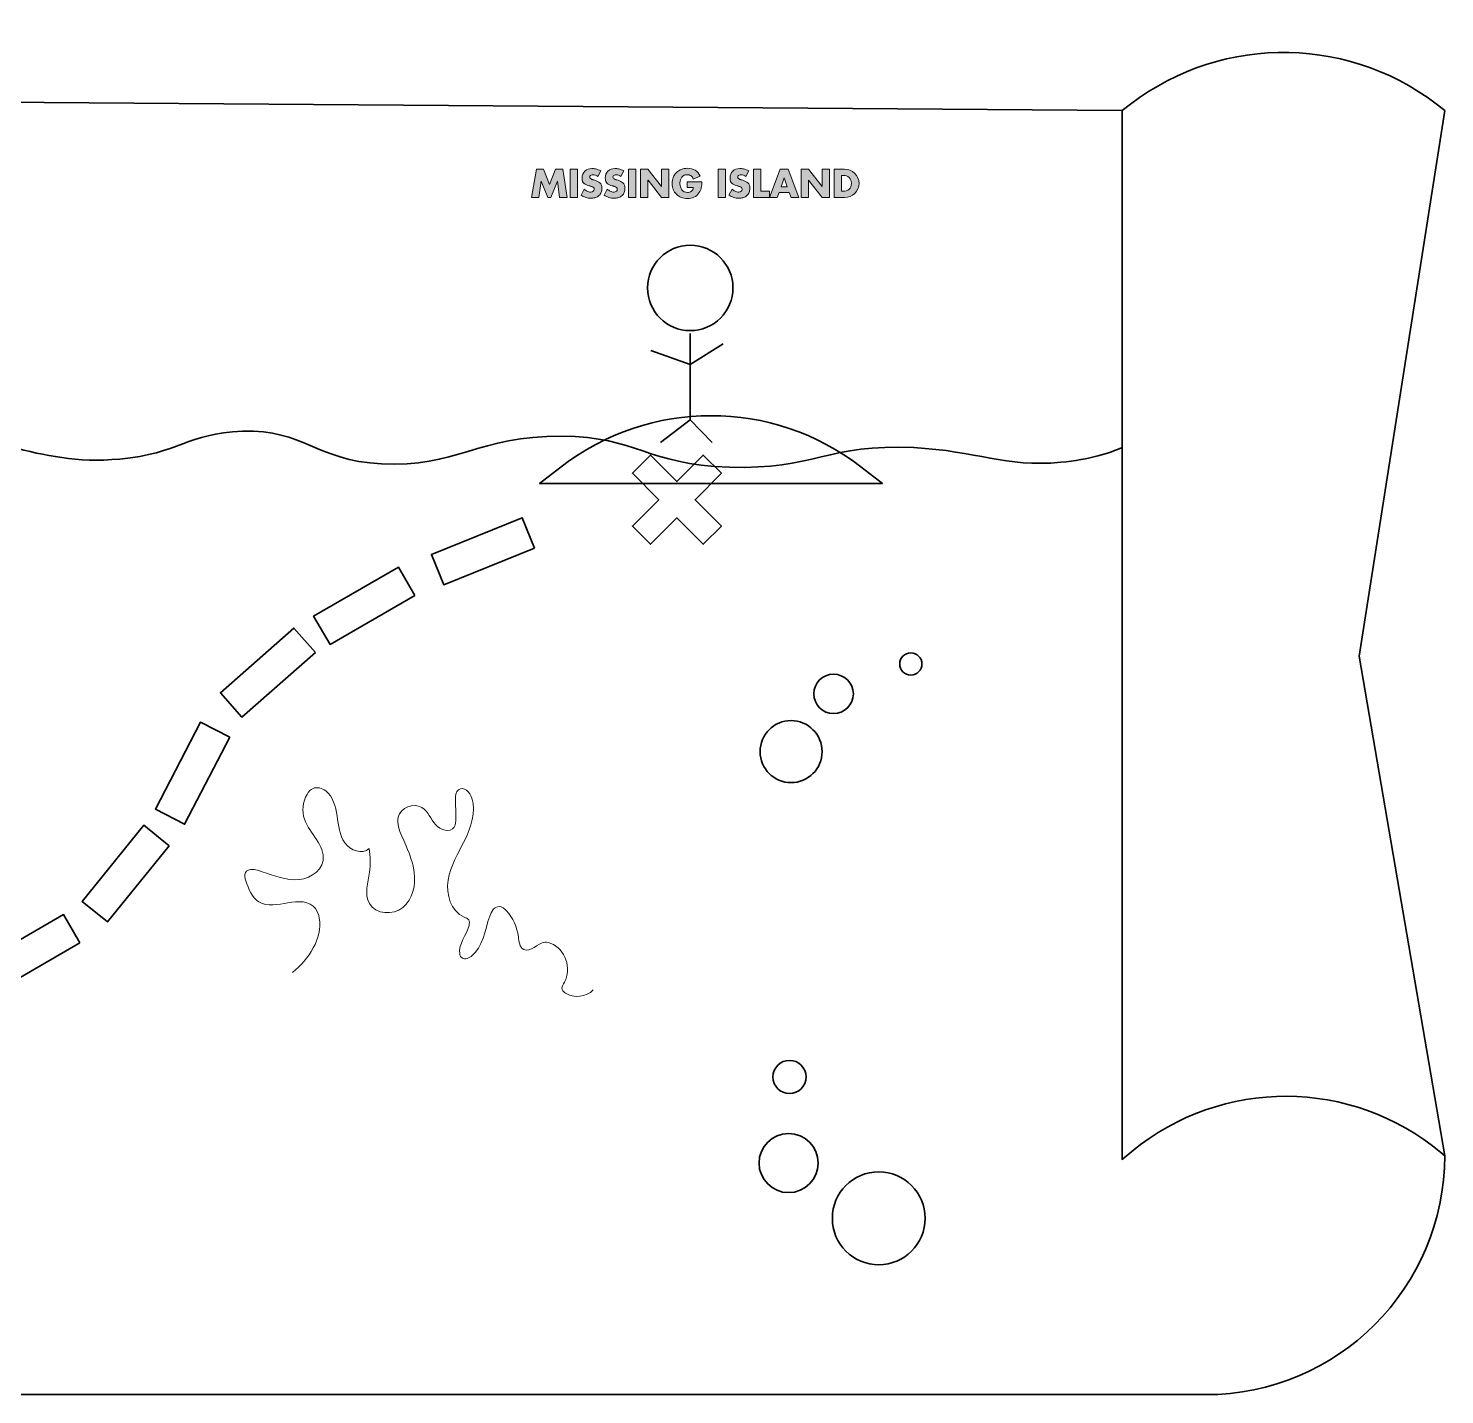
# Model space of a CAD drawing. Extents: x 231 to 1093, y -596 to -181.
# Drawn here: x 662.1 to 1093.1, y -596.3 to -180.5 of the extents above; entities that cross this region are included whole.
import ezdxf

# ---------------------------------------------------------------- set-up
doc = ezdxf.new("R2010")
doc.units = 0
doc.header["$MEASUREMENT"] = 0
doc.layers.add('BACK', color=7, linetype='Continuous', lineweight=0)
doc.layers.add('Layer 1', color=7, linetype='Continuous', lineweight=0)

# ---------------------------------------------------------------- blocks, each defined once
blk = doc.blocks.new('Block_2')
at = {"layer": 'Layer 1', "color": 18, "lineweight": 35, "true_color": 0x000000}
for points in [[(816.1, -338.68), (788.47, -349.84), (784.73, -340.6), (812.37, -329.44)], [(779.7, -353.06), (753.88, -367.97), (748.9, -359.34), (774.71, -344.43)], [(749.48, -370.49), (727.09, -390.16), (720.51, -382.68), (742.9, -363)], [(723.36, -396.23), (709.61, -422.68), (700.77, -418.08), (714.52, -391.64)], [(704.94, -429.3), (686.16, -452.44), (678.42, -446.17), (697.2, -423.02)], [(677.78, -458.8), (651.97, -473.7), (646.99, -465.07), (672.8, -450.17)], [(643.39, -477.91), (617.57, -492.81), (612.59, -484.18), (638.4, -469.28)], [(480.56, -496.62), (451.49, -503.21), (449.29, -493.49), (478.36, -486.9)], [(523.14, -496.22), (493.33, -496.22), (493.33, -486.25), (523.14, -486.25)], [(562.12, -504.99), (533.32, -497.31), (535.89, -487.68), (564.69, -495.36)], [(605.46, -497.15), (576.74, -505.12), (574.08, -495.52), (602.8, -487.54)]]:
    blk.add_lwpolyline(points, close=True, dxfattribs=at)
blk = doc.blocks.new('Block_5')
at = {"layer": 'Layer 1', "true_color": 0x000000, "transparency": 33554687}
h = blk.add_hatch(color=18, dxfattribs=at)
h.dxf.hatch_style = 2
edge = h.paths.add_edge_path()
edge.add_spline(control_points=[(816.68, -223.38), (816.68, -223.38), (818.88, -223.38), (818.88, -223.38), (818.88, -223.38), (820.63, -227.98), (820.63, -227.98), (820.63, -227.98), (822.47, -223.38), (822.47, -223.38), (822.47, -223.38), (824.7, -223.38), (824.7, -223.38), (824.7, -223.38), (826, -231.99), (826, -231.99), (826, -231.99), (823.76, -231.99), (823.76, -231.99), (823.76, -231.99), (823.14, -227.03), (823.14, -227.03), (823.14, -227.03), (823.11, -227.03), (823.11, -227.03), (823.11, -227.03), (821.05, -231.99), (821.05, -231.99), (821.05, -231.99), (820.16, -231.99), (820.16, -231.99), (820.16, -231.99), (818.18, -227.03), (818.18, -227.03), (818.18, -227.03), (818.16, -227.03), (818.16, -227.03), (818.16, -227.03), (817.44, -231.99), (817.44, -231.99), (817.44, -231.99), (815.22, -231.99), (815.22, -231.99), (815.22, -231.99), (816.68, -223.38), (816.68, -223.38)], knot_values=[0, 0, 0, 0, 1, 1, 1, 2, 2, 2, 3, 3, 3, 4, 4, 4, 5, 5, 5, 6, 6, 6, 7, 7, 7, 8, 8, 8, 9, 9, 9, 10, 10, 10, 11, 11, 11, 12, 12, 12, 13, 13, 13, 14, 14, 14, 15, 15, 15, 15], degree=3, periodic=0)
h = blk.add_hatch(color=18, dxfattribs=at)
h.dxf.hatch_style = 2
edge = h.paths.add_edge_path()
edge.add_spline(control_points=[(829.18, -231.99), (829.18, -231.99), (826.95, -231.99), (826.95, -231.99), (826.95, -231.99), (826.95, -223.38), (826.95, -223.38), (826.95, -223.38), (829.18, -223.38), (829.18, -223.38), (829.18, -223.38), (829.18, -231.99), (829.18, -231.99)], knot_values=[0, 0, 0, 0, 1, 1, 1, 2, 2, 2, 3, 3, 3, 4, 4, 4, 4], degree=3, periodic=0)
h = blk.add_hatch(color=18, dxfattribs=at)
h.dxf.hatch_style = 2
edge = h.paths.add_edge_path()
edge.add_spline(control_points=[(836.26, -223.86), (836.26, -223.86), (835.37, -225.6), (835.37, -225.6), (835.16, -225.43), (834.93, -225.29), (834.68, -225.19), (834.42, -225.09), (834.16, -225.04), (833.88, -225.04), (833.85, -225.04), (833.81, -225.04), (833.76, -225.04), (833.71, -225.05), (833.67, -225.06), (833.62, -225.07), (833.45, -225.11), (833.29, -225.19), (833.14, -225.3), (833, -225.41), (832.93, -225.57), (832.93, -225.76), (832.93, -225.94), (833, -226.09), (833.13, -226.2), (833.27, -226.31), (833.42, -226.4), (833.58, -226.46), (833.64, -226.49), (833.7, -226.51), (833.75, -226.53), (833.81, -226.55), (833.87, -226.56), (833.92, -226.58), (833.92, -226.58), (834.49, -226.74), (834.49, -226.74), (835.09, -226.92), (835.59, -227.18), (836, -227.53), (836.41, -227.88), (836.61, -228.4), (836.61, -229.1), (836.61, -229.13), (836.61, -229.16), (836.61, -229.19), (836.61, -229.22), (836.61, -229.25), (836.61, -229.28), (836.6, -229.68), (836.52, -230.06), (836.4, -230.44), (836.27, -230.82), (836.04, -231.14), (835.72, -231.42), (835.43, -231.67), (835.11, -231.85), (834.74, -231.98), (834.38, -232.1), (834, -232.17), (833.62, -232.2), (833.56, -232.2), (833.5, -232.21), (833.45, -232.21), (833.39, -232.21), (833.33, -232.21), (833.28, -232.21), (832.74, -232.21), (832.21, -232.13), (831.69, -231.96), (831.18, -231.79), (830.7, -231.55), (830.26, -231.25), (830.26, -231.25), (831.21, -229.43), (831.21, -229.43), (831.5, -229.68), (831.8, -229.9), (832.13, -230.07), (832.46, -230.24), (832.82, -230.33), (833.2, -230.33), (833.22, -230.33), (833.23, -230.33), (833.25, -230.33), (833.26, -230.33), (833.28, -230.33), (833.29, -230.33), (833.54, -230.32), (833.77, -230.24), (833.98, -230.1), (834.18, -229.96), (834.28, -229.75), (834.28, -229.46), (834.28, -229.25), (834.2, -229.08), (834.03, -228.95), (833.86, -228.82), (833.66, -228.72), (833.45, -228.64), (833.36, -228.61), (833.27, -228.58), (833.18, -228.56), (833.09, -228.53), (833, -228.51), (832.93, -228.48), (832.91, -228.48), (832.89, -228.47), (832.87, -228.47), (832.86, -228.46), (832.84, -228.46), (832.82, -228.45), (832.15, -228.26), (831.61, -228.02), (831.2, -227.72), (830.8, -227.42), (830.6, -226.87), (830.6, -226.05), (830.6, -225.18), (830.88, -224.48), (831.44, -223.95), (832, -223.43), (832.71, -223.17), (833.57, -223.17), (833.74, -223.17), (833.92, -223.18), (834.1, -223.19), (834.28, -223.21), (834.47, -223.25), (834.65, -223.29), (834.94, -223.35), (835.22, -223.43), (835.5, -223.53), (835.78, -223.63), (836.03, -223.74), (836.26, -223.87), (836.26, -223.87), (836.26, -223.86), (836.26, -223.86)], knot_values=[0, 0, 0, 0, 1, 1, 1, 2, 2, 2, 3, 3, 3, 4, 4, 4, 5, 5, 5, 6, 6, 6, 7, 7, 7, 8, 8, 8, 9, 9, 9, 10, 10, 10, 11, 11, 11, 12, 12, 12, 13, 13, 13, 14, 14, 14, 15, 15, 15, 16, 16, 16, 17, 17, 17, 18, 18, 18, 19, 19, 19, 20, 20, 20, 21, 21, 21, 22, 22, 22, 23, 23, 23, 24, 24, 24, 25, 25, 25, 26, 26, 26, 27, 27, 27, 28, 28, 28, 29, 29, 29, 30, 30, 30, 31, 31, 31, 32, 32, 32, 33, 33, 33, 34, 34, 34, 35, 35, 35, 36, 36, 36, 37, 37, 37, 38, 38, 38, 39, 39, 39, 40, 40, 40, 41, 41, 41, 42, 42, 42, 43, 43, 43, 44, 44, 44, 45, 45, 45, 46, 46, 46, 46], degree=3, periodic=0)
h = blk.add_hatch(color=18, dxfattribs=at)
h.dxf.hatch_style = 2
edge = h.paths.add_edge_path()
edge.add_spline(control_points=[(843.29, -223.86), (843.29, -223.86), (842.4, -225.6), (842.4, -225.6), (842.19, -225.43), (841.96, -225.29), (841.71, -225.19), (841.45, -225.09), (841.19, -225.04), (840.91, -225.04), (840.88, -225.04), (840.83, -225.04), (840.79, -225.04), (840.74, -225.05), (840.7, -225.06), (840.65, -225.07), (840.48, -225.11), (840.32, -225.19), (840.17, -225.3), (840.03, -225.41), (839.96, -225.57), (839.96, -225.76), (839.96, -225.94), (840.02, -226.09), (840.16, -226.2), (840.3, -226.31), (840.45, -226.4), (840.61, -226.46), (840.67, -226.49), (840.73, -226.51), (840.78, -226.53), (840.84, -226.55), (840.9, -226.56), (840.95, -226.58), (840.95, -226.58), (841.52, -226.74), (841.52, -226.74), (842.12, -226.92), (842.62, -227.18), (843.03, -227.53), (843.44, -227.88), (843.64, -228.4), (843.64, -229.1), (843.64, -229.13), (843.64, -229.16), (843.64, -229.19), (843.64, -229.22), (843.64, -229.25), (843.64, -229.28), (843.63, -229.68), (843.55, -230.06), (843.42, -230.44), (843.3, -230.82), (843.07, -231.14), (842.75, -231.42), (842.46, -231.67), (842.14, -231.85), (841.77, -231.98), (841.41, -232.1), (841.03, -232.17), (840.65, -232.2), (840.59, -232.2), (840.53, -232.21), (840.48, -232.21), (840.42, -232.21), (840.36, -232.21), (840.31, -232.21), (839.77, -232.21), (839.24, -232.13), (838.72, -231.96), (838.21, -231.79), (837.73, -231.55), (837.29, -231.25), (837.29, -231.25), (838.24, -229.43), (838.24, -229.43), (838.53, -229.68), (838.83, -229.9), (839.16, -230.07), (839.49, -230.24), (839.85, -230.33), (840.23, -230.33), (840.25, -230.33), (840.26, -230.33), (840.28, -230.33), (840.29, -230.33), (840.31, -230.33), (840.32, -230.33), (840.57, -230.32), (840.8, -230.24), (841.01, -230.1), (841.21, -229.96), (841.31, -229.75), (841.31, -229.46), (841.31, -229.25), (841.23, -229.08), (841.06, -228.95), (840.89, -228.82), (840.69, -228.72), (840.48, -228.64), (840.39, -228.61), (840.3, -228.58), (840.21, -228.56), (840.12, -228.53), (840.03, -228.51), (839.96, -228.48), (839.94, -228.48), (839.92, -228.47), (839.9, -228.47), (839.89, -228.46), (839.87, -228.46), (839.85, -228.45), (839.18, -228.26), (838.64, -228.02), (838.23, -227.72), (837.83, -227.42), (837.63, -226.87), (837.63, -226.05), (837.63, -225.18), (837.91, -224.48), (838.47, -223.95), (839.03, -223.43), (839.74, -223.17), (840.59, -223.17), (840.77, -223.17), (840.95, -223.18), (841.13, -223.19), (841.31, -223.21), (841.5, -223.25), (841.68, -223.29), (841.97, -223.35), (842.25, -223.43), (842.53, -223.53), (842.81, -223.63), (843.06, -223.74), (843.29, -223.87), (843.29, -223.87), (843.29, -223.86), (843.29, -223.86)], knot_values=[0, 0, 0, 0, 1, 1, 1, 2, 2, 2, 3, 3, 3, 4, 4, 4, 5, 5, 5, 6, 6, 6, 7, 7, 7, 8, 8, 8, 9, 9, 9, 10, 10, 10, 11, 11, 11, 12, 12, 12, 13, 13, 13, 14, 14, 14, 15, 15, 15, 16, 16, 16, 17, 17, 17, 18, 18, 18, 19, 19, 19, 20, 20, 20, 21, 21, 21, 22, 22, 22, 23, 23, 23, 24, 24, 24, 25, 25, 25, 26, 26, 26, 27, 27, 27, 28, 28, 28, 29, 29, 29, 30, 30, 30, 31, 31, 31, 32, 32, 32, 33, 33, 33, 34, 34, 34, 35, 35, 35, 36, 36, 36, 37, 37, 37, 38, 38, 38, 39, 39, 39, 40, 40, 40, 41, 41, 41, 42, 42, 42, 43, 43, 43, 44, 44, 44, 45, 45, 45, 46, 46, 46, 46], degree=3, periodic=0)
h = blk.add_hatch(color=18, dxfattribs=at)
h.dxf.hatch_style = 2
edge = h.paths.add_edge_path()
edge.add_spline(control_points=[(846.94, -231.99), (846.94, -231.99), (844.7, -231.99), (844.7, -231.99), (844.7, -231.99), (844.7, -223.38), (844.7, -223.38), (844.7, -223.38), (846.94, -223.38), (846.94, -223.38), (846.94, -223.38), (846.94, -231.99), (846.94, -231.99)], knot_values=[0, 0, 0, 0, 1, 1, 1, 2, 2, 2, 3, 3, 3, 4, 4, 4, 4], degree=3, periodic=0)
h = blk.add_hatch(color=18, dxfattribs=at)
h.dxf.hatch_style = 2
edge = h.paths.add_edge_path()
edge.add_spline(control_points=[(848.4, -223.38), (848.4, -223.38), (850.64, -223.38), (850.64, -223.38), (850.64, -223.38), (854.73, -228.64), (854.73, -228.64), (854.73, -228.64), (854.76, -228.64), (854.76, -228.64), (854.76, -228.64), (854.76, -223.38), (854.76, -223.38), (854.76, -223.38), (856.99, -223.38), (856.99, -223.38), (856.99, -223.38), (856.99, -231.99), (856.99, -231.99), (856.99, -231.99), (854.76, -231.99), (854.76, -231.99), (854.76, -231.99), (850.66, -226.71), (850.66, -226.71), (850.66, -226.71), (850.64, -226.71), (850.64, -226.71), (850.64, -226.71), (850.64, -231.99), (850.64, -231.99), (850.64, -231.99), (848.4, -231.99), (848.4, -231.99), (848.4, -231.99), (848.4, -223.38), (848.4, -223.38)], knot_values=[0, 0, 0, 0, 1, 1, 1, 2, 2, 2, 3, 3, 3, 4, 4, 4, 5, 5, 5, 6, 6, 6, 7, 7, 7, 8, 8, 8, 9, 9, 9, 10, 10, 10, 11, 11, 11, 12, 12, 12, 12], degree=3, periodic=0)
h = blk.add_hatch(color=18, dxfattribs=at)
h.dxf.hatch_style = 2
edge = h.paths.add_edge_path()
edge.add_spline(control_points=[(867.03, -227.18), (867.03, -227.81), (866.97, -228.41), (866.87, -228.96), (866.78, -229.51), (866.54, -230.05), (866.16, -230.59), (865.74, -231.18), (865.22, -231.61), (864.61, -231.87), (864, -232.14), (863.33, -232.27), (862.61, -232.27), (861.25, -232.27), (860.15, -231.86), (859.3, -231.02), (858.45, -230.19), (858.02, -229.1), (858.02, -227.74), (858.02, -226.34), (858.45, -225.22), (859.31, -224.38), (860.18, -223.53), (861.3, -223.11), (862.69, -223.11), (863.57, -223.11), (864.34, -223.31), (865.01, -223.71), (865.67, -224.11), (866.19, -224.71), (866.57, -225.52), (866.57, -225.52), (864.44, -226.4), (864.44, -226.4), (864.29, -225.99), (864.06, -225.67), (863.74, -225.41), (863.42, -225.16), (863.03, -225.04), (862.58, -225.04), (861.89, -225.04), (861.36, -225.3), (860.98, -225.81), (860.6, -226.33), (860.4, -226.9), (860.36, -227.51), (860.35, -227.55), (860.35, -227.59), (860.35, -227.63), (860.35, -227.68), (860.35, -227.72), (860.35, -227.75), (860.35, -227.76), (860.35, -227.77), (860.35, -227.78), (860.35, -227.79), (860.35, -227.81), (860.35, -227.82), (860.36, -228.48), (860.56, -229.08), (860.95, -229.62), (861.34, -230.17), (861.9, -230.45), (862.62, -230.45), (863.1, -230.45), (863.52, -230.32), (863.85, -230.07), (864.19, -229.82), (864.38, -229.45), (864.42, -228.95), (864.42, -228.95), (862.6, -228.95), (862.6, -228.95), (862.6, -228.95), (862.6, -227.18), (862.6, -227.18), (862.6, -227.18), (867.03, -227.18), (867.03, -227.18)], knot_values=[0, 0, 0, 0, 1, 1, 1, 2, 2, 2, 3, 3, 3, 4, 4, 4, 5, 5, 5, 6, 6, 6, 7, 7, 7, 8, 8, 8, 9, 9, 9, 10, 10, 10, 11, 11, 11, 12, 12, 12, 13, 13, 13, 14, 14, 14, 15, 15, 15, 16, 16, 16, 17, 17, 17, 18, 18, 18, 19, 19, 19, 20, 20, 20, 21, 21, 21, 22, 22, 22, 23, 23, 23, 24, 24, 24, 25, 25, 25, 26, 26, 26, 26], degree=3, periodic=0)
h = blk.add_hatch(color=18, dxfattribs=at)
h.dxf.hatch_style = 2
edge = h.paths.add_edge_path()
edge.add_spline(control_points=[(874.21, -231.99), (874.21, -231.99), (871.98, -231.99), (871.98, -231.99), (871.98, -231.99), (871.98, -223.38), (871.98, -223.38), (871.98, -223.38), (874.21, -223.38), (874.21, -223.38), (874.21, -223.38), (874.21, -231.99), (874.21, -231.99)], knot_values=[0, 0, 0, 0, 1, 1, 1, 2, 2, 2, 3, 3, 3, 4, 4, 4, 4], degree=3, periodic=0)
h = blk.add_hatch(color=18, dxfattribs=at)
h.dxf.hatch_style = 2
edge = h.paths.add_edge_path()
edge.add_spline(control_points=[(881.29, -223.86), (881.29, -223.86), (880.4, -225.6), (880.4, -225.6), (880.19, -225.43), (879.96, -225.29), (879.71, -225.19), (879.45, -225.09), (879.19, -225.04), (878.91, -225.04), (878.88, -225.04), (878.83, -225.04), (878.79, -225.04), (878.74, -225.05), (878.7, -225.06), (878.65, -225.07), (878.48, -225.11), (878.32, -225.19), (878.17, -225.3), (878.03, -225.41), (877.96, -225.57), (877.96, -225.76), (877.96, -225.94), (878.02, -226.09), (878.16, -226.2), (878.3, -226.31), (878.45, -226.4), (878.61, -226.46), (878.67, -226.49), (878.73, -226.51), (878.78, -226.53), (878.84, -226.55), (878.89, -226.56), (878.95, -226.58), (878.95, -226.58), (879.52, -226.74), (879.52, -226.74), (880.12, -226.92), (880.62, -227.18), (881.03, -227.53), (881.44, -227.88), (881.64, -228.4), (881.64, -229.1), (881.64, -229.13), (881.64, -229.16), (881.64, -229.19), (881.64, -229.22), (881.64, -229.25), (881.64, -229.28), (881.62, -229.68), (881.55, -230.06), (881.42, -230.44), (881.29, -230.82), (881.07, -231.14), (880.75, -231.42), (880.46, -231.67), (880.13, -231.85), (879.77, -231.98), (879.4, -232.1), (879.03, -232.17), (878.65, -232.2), (878.59, -232.2), (878.53, -232.21), (878.47, -232.21), (878.42, -232.21), (878.36, -232.21), (878.31, -232.21), (877.77, -232.21), (877.24, -232.13), (876.72, -231.96), (876.21, -231.79), (875.73, -231.55), (875.29, -231.25), (875.29, -231.25), (876.24, -229.43), (876.24, -229.43), (876.52, -229.68), (876.83, -229.9), (877.16, -230.07), (877.49, -230.24), (877.85, -230.33), (878.23, -230.33), (878.24, -230.33), (878.26, -230.33), (878.27, -230.33), (878.29, -230.33), (878.3, -230.33), (878.32, -230.33), (878.57, -230.32), (878.8, -230.24), (879, -230.1), (879.21, -229.96), (879.31, -229.75), (879.31, -229.46), (879.31, -229.25), (879.23, -229.08), (879.06, -228.95), (878.88, -228.82), (878.69, -228.72), (878.48, -228.64), (878.39, -228.61), (878.3, -228.58), (878.21, -228.56), (878.11, -228.53), (878.03, -228.51), (877.96, -228.48), (877.94, -228.48), (877.92, -228.47), (877.9, -228.47), (877.88, -228.46), (877.87, -228.46), (877.85, -228.45), (877.17, -228.26), (876.63, -228.02), (876.23, -227.72), (875.83, -227.42), (875.63, -226.87), (875.63, -226.05), (875.63, -225.18), (875.91, -224.48), (876.47, -223.95), (877.03, -223.43), (877.73, -223.17), (878.59, -223.17), (878.77, -223.17), (878.95, -223.18), (879.13, -223.19), (879.31, -223.21), (879.5, -223.25), (879.68, -223.29), (879.97, -223.35), (880.25, -223.43), (880.53, -223.53), (880.81, -223.63), (881.06, -223.74), (881.29, -223.87), (881.29, -223.87), (881.29, -223.86), (881.29, -223.86)], knot_values=[0, 0, 0, 0, 1, 1, 1, 2, 2, 2, 3, 3, 3, 4, 4, 4, 5, 5, 5, 6, 6, 6, 7, 7, 7, 8, 8, 8, 9, 9, 9, 10, 10, 10, 11, 11, 11, 12, 12, 12, 13, 13, 13, 14, 14, 14, 15, 15, 15, 16, 16, 16, 17, 17, 17, 18, 18, 18, 19, 19, 19, 20, 20, 20, 21, 21, 21, 22, 22, 22, 23, 23, 23, 24, 24, 24, 25, 25, 25, 26, 26, 26, 27, 27, 27, 28, 28, 28, 29, 29, 29, 30, 30, 30, 31, 31, 31, 32, 32, 32, 33, 33, 33, 34, 34, 34, 35, 35, 35, 36, 36, 36, 37, 37, 37, 38, 38, 38, 39, 39, 39, 40, 40, 40, 41, 41, 41, 42, 42, 42, 43, 43, 43, 44, 44, 44, 45, 45, 45, 46, 46, 46, 46], degree=3, periodic=0)
h = blk.add_hatch(color=18, dxfattribs=at)
h.dxf.hatch_style = 2
edge = h.paths.add_edge_path()
edge.add_spline(control_points=[(884.94, -230.09), (884.94, -230.09), (887.62, -230.09), (887.62, -230.09), (887.62, -230.09), (887.62, -231.99), (887.62, -231.99), (887.62, -231.99), (882.7, -231.99), (882.7, -231.99), (882.7, -231.99), (882.7, -223.38), (882.7, -223.38), (882.7, -223.38), (884.94, -223.38), (884.94, -223.38), (884.94, -223.38), (884.94, -230.09), (884.94, -230.09)], knot_values=[0, 0, 0, 0, 1, 1, 1, 2, 2, 2, 3, 3, 3, 4, 4, 4, 5, 5, 5, 6, 6, 6, 6], degree=3, periodic=0)
h = blk.add_hatch(color=18, dxfattribs=at)
h.dxf.hatch_style = 2
edge = h.paths.add_edge_path()
edge.add_spline(control_points=[(892.1, -226.04), (892.1, -226.04), (892.08, -226.04), (892.08, -226.04), (892.08, -226.04), (891.16, -228.78), (891.16, -228.78), (891.16, -228.78), (893.02, -228.78), (893.02, -228.78), (893.02, -228.78), (892.1, -226.04), (892.1, -226.04)], knot_values=[0, 0, 0, 0, 1, 1, 1, 2, 2, 2, 3, 3, 3, 4, 4, 4, 4], degree=3, periodic=0)
edge = h.paths.add_edge_path()
edge.add_spline(control_points=[(890.54, -230.49), (890.54, -230.49), (889.95, -231.99), (889.95, -231.99), (889.95, -231.99), (887.57, -231.99), (887.57, -231.99), (887.57, -231.99), (890.88, -223.38), (890.88, -223.38), (890.88, -223.38), (893.33, -223.38), (893.33, -223.38), (893.33, -223.38), (896.57, -231.99), (896.57, -231.99), (896.57, -231.99), (894.18, -231.99), (894.18, -231.99), (894.18, -231.99), (893.62, -230.49), (893.62, -230.49), (893.62, -230.49), (890.54, -230.49), (890.54, -230.49)], knot_values=[0, 0, 0, 0, 1, 1, 1, 2, 2, 2, 3, 3, 3, 4, 4, 4, 5, 5, 5, 6, 6, 6, 7, 7, 7, 8, 8, 8, 8], degree=3, periodic=0)
h = blk.add_hatch(color=18, dxfattribs=at)
h.dxf.hatch_style = 2
edge = h.paths.add_edge_path()
edge.add_spline(control_points=[(897.26, -223.38), (897.26, -223.38), (899.5, -223.38), (899.5, -223.38), (899.5, -223.38), (903.6, -228.64), (903.6, -228.64), (903.6, -228.64), (903.62, -228.64), (903.62, -228.64), (903.62, -228.64), (903.62, -223.38), (903.62, -223.38), (903.62, -223.38), (905.86, -223.38), (905.86, -223.38), (905.86, -223.38), (905.86, -231.99), (905.86, -231.99), (905.86, -231.99), (903.62, -231.99), (903.62, -231.99), (903.62, -231.99), (899.52, -226.71), (899.52, -226.71), (899.52, -226.71), (899.5, -226.71), (899.5, -226.71), (899.5, -226.71), (899.5, -231.99), (899.5, -231.99), (899.5, -231.99), (897.26, -231.99), (897.26, -231.99), (897.26, -231.99), (897.26, -223.38), (897.26, -223.38)], knot_values=[0, 0, 0, 0, 1, 1, 1, 2, 2, 2, 3, 3, 3, 4, 4, 4, 5, 5, 5, 6, 6, 6, 7, 7, 7, 8, 8, 8, 9, 9, 9, 10, 10, 10, 11, 11, 11, 12, 12, 12, 12], degree=3, periodic=0)
h = blk.add_hatch(color=18, dxfattribs=at)
h.dxf.hatch_style = 2
edge = h.paths.add_edge_path()
edge.add_spline(control_points=[(909.55, -230.09), (909.55, -230.09), (910.05, -230.09), (910.05, -230.09), (910.72, -230.1), (911.3, -229.91), (911.79, -229.53), (912.29, -229.14), (912.53, -228.53), (912.53, -227.69), (912.53, -226.92), (912.3, -226.33), (911.85, -225.91), (911.39, -225.49), (910.8, -225.28), (910.08, -225.28), (910.08, -225.28), (909.55, -225.28), (909.55, -225.28), (909.55, -225.28), (909.55, -230.09), (909.55, -230.09)], knot_values=[0, 0, 0, 0, 1, 1, 1, 2, 2, 2, 3, 3, 3, 4, 4, 4, 5, 5, 5, 6, 6, 6, 7, 7, 7, 7], degree=3, periodic=0)
edge = h.paths.add_edge_path()
edge.add_spline(control_points=[(907.32, -223.38), (907.32, -223.38), (910.49, -223.38), (910.49, -223.38), (911.69, -223.39), (912.72, -223.81), (913.57, -224.64), (914.43, -225.47), (914.86, -226.49), (914.86, -227.7), (914.86, -228.91), (914.43, -229.92), (913.57, -230.75), (912.71, -231.57), (911.68, -231.99), (910.49, -231.99), (910.49, -231.99), (907.32, -231.99), (907.32, -231.99), (907.32, -231.99), (907.32, -223.38), (907.32, -223.38)], knot_values=[0, 0, 0, 0, 1, 1, 1, 2, 2, 2, 3, 3, 3, 4, 4, 4, 5, 5, 5, 6, 6, 6, 7, 7, 7, 7], degree=3, periodic=0)
at = {"layer": 'Layer 1'}
for points, knots in [([(816.68, -223.38), (816.68, -223.38), (818.88, -223.38), (818.88, -223.38), (818.88, -223.38), (820.63, -227.98), (820.63, -227.98), (820.63, -227.98), (822.47, -223.38), (822.47, -223.38), (822.47, -223.38), (824.7, -223.38), (824.7, -223.38), (824.7, -223.38), (826, -231.99), (826, -231.99), (826, -231.99), (823.76, -231.99), (823.76, -231.99), (823.76, -231.99), (823.14, -227.03), (823.14, -227.03), (823.14, -227.03), (823.11, -227.03), (823.11, -227.03), (823.11, -227.03), (821.05, -231.99), (821.05, -231.99), (821.05, -231.99), (820.16, -231.99), (820.16, -231.99), (820.16, -231.99), (818.18, -227.03), (818.18, -227.03), (818.18, -227.03), (818.16, -227.03), (818.16, -227.03), (818.16, -227.03), (817.44, -231.99), (817.44, -231.99), (817.44, -231.99), (815.22, -231.99), (815.22, -231.99), (815.22, -231.99), (816.68, -223.38), (816.68, -223.38)], [0, 0, 0, 0, 1, 1, 1, 2, 2, 2, 3, 3, 3, 4, 4, 4, 5, 5, 5, 6, 6, 6, 7, 7, 7, 8, 8, 8, 9, 9, 9, 10, 10, 10, 11, 11, 11, 12, 12, 12, 13, 13, 13, 14, 14, 14, 15, 15, 15, 15]), ([(829.18, -231.99), (829.18, -231.99), (826.95, -231.99), (826.95, -231.99), (826.95, -231.99), (826.95, -223.38), (826.95, -223.38), (826.95, -223.38), (829.18, -223.38), (829.18, -223.38), (829.18, -223.38), (829.18, -231.99), (829.18, -231.99)], [0, 0, 0, 0, 1, 1, 1, 2, 2, 2, 3, 3, 3, 4, 4, 4, 4]), ([(836.26, -223.86), (836.26, -223.86), (835.37, -225.6), (835.37, -225.6), (835.16, -225.43), (834.93, -225.29), (834.68, -225.19), (834.42, -225.09), (834.16, -225.04), (833.88, -225.04), (833.85, -225.04), (833.81, -225.04), (833.76, -225.04), (833.71, -225.05), (833.67, -225.06), (833.62, -225.07), (833.45, -225.11), (833.29, -225.19), (833.14, -225.3), (833, -225.41), (832.93, -225.57), (832.93, -225.76), (832.93, -225.94), (833, -226.09), (833.13, -226.2), (833.27, -226.31), (833.42, -226.4), (833.58, -226.46), (833.64, -226.49), (833.7, -226.51), (833.75, -226.53), (833.81, -226.55), (833.87, -226.56), (833.92, -226.58), (833.92, -226.58), (834.49, -226.74), (834.49, -226.74), (835.09, -226.92), (835.59, -227.18), (836, -227.53), (836.41, -227.88), (836.61, -228.4), (836.61, -229.1), (836.61, -229.13), (836.61, -229.16), (836.61, -229.19), (836.61, -229.22), (836.61, -229.25), (836.61, -229.28), (836.6, -229.68), (836.52, -230.06), (836.4, -230.44), (836.27, -230.82), (836.04, -231.14), (835.72, -231.42), (835.43, -231.67), (835.11, -231.85), (834.74, -231.98), (834.38, -232.1), (834, -232.17), (833.62, -232.2), (833.56, -232.2), (833.5, -232.21), (833.45, -232.21), (833.39, -232.21), (833.33, -232.21), (833.28, -232.21), (832.74, -232.21), (832.21, -232.13), (831.69, -231.96), (831.18, -231.79), (830.7, -231.55), (830.26, -231.25), (830.26, -231.25), (831.21, -229.43), (831.21, -229.43), (831.5, -229.68), (831.8, -229.9), (832.13, -230.07), (832.46, -230.24), (832.82, -230.33), (833.2, -230.33), (833.22, -230.33), (833.23, -230.33), (833.25, -230.33), (833.26, -230.33), (833.28, -230.33), (833.29, -230.33), (833.54, -230.32), (833.77, -230.24), (833.98, -230.1), (834.18, -229.96), (834.28, -229.75), (834.28, -229.46), (834.28, -229.25), (834.2, -229.08), (834.03, -228.95), (833.86, -228.82), (833.66, -228.72), (833.45, -228.64), (833.36, -228.61), (833.27, -228.58), (833.18, -228.56), (833.09, -228.53), (833, -228.51), (832.93, -228.48), (832.91, -228.48), (832.89, -228.47), (832.87, -228.47), (832.86, -228.46), (832.84, -228.46), (832.82, -228.45), (832.15, -228.26), (831.61, -228.02), (831.2, -227.72), (830.8, -227.42), (830.6, -226.87), (830.6, -226.05), (830.6, -225.18), (830.88, -224.48), (831.44, -223.95), (832, -223.43), (832.71, -223.17), (833.57, -223.17), (833.74, -223.17), (833.92, -223.18), (834.1, -223.19), (834.28, -223.21), (834.47, -223.25), (834.65, -223.29), (834.94, -223.35), (835.22, -223.43), (835.5, -223.53), (835.78, -223.63), (836.03, -223.74), (836.26, -223.87), (836.26, -223.87), (836.26, -223.86), (836.26, -223.86)], [0, 0, 0, 0, 1, 1, 1, 2, 2, 2, 3, 3, 3, 4, 4, 4, 5, 5, 5, 6, 6, 6, 7, 7, 7, 8, 8, 8, 9, 9, 9, 10, 10, 10, 11, 11, 11, 12, 12, 12, 13, 13, 13, 14, 14, 14, 15, 15, 15, 16, 16, 16, 17, 17, 17, 18, 18, 18, 19, 19, 19, 20, 20, 20, 21, 21, 21, 22, 22, 22, 23, 23, 23, 24, 24, 24, 25, 25, 25, 26, 26, 26, 27, 27, 27, 28, 28, 28, 29, 29, 29, 30, 30, 30, 31, 31, 31, 32, 32, 32, 33, 33, 33, 34, 34, 34, 35, 35, 35, 36, 36, 36, 37, 37, 37, 38, 38, 38, 39, 39, 39, 40, 40, 40, 41, 41, 41, 42, 42, 42, 43, 43, 43, 44, 44, 44, 45, 45, 45, 46, 46, 46, 46]), ([(843.29, -223.86), (843.29, -223.86), (842.4, -225.6), (842.4, -225.6), (842.19, -225.43), (841.96, -225.29), (841.71, -225.19), (841.45, -225.09), (841.19, -225.04), (840.91, -225.04), (840.88, -225.04), (840.83, -225.04), (840.79, -225.04), (840.74, -225.05), (840.7, -225.06), (840.65, -225.07), (840.48, -225.11), (840.32, -225.19), (840.17, -225.3), (840.03, -225.41), (839.96, -225.57), (839.96, -225.76), (839.96, -225.94), (840.02, -226.09), (840.16, -226.2), (840.3, -226.31), (840.45, -226.4), (840.61, -226.46), (840.67, -226.49), (840.73, -226.51), (840.78, -226.53), (840.84, -226.55), (840.9, -226.56), (840.95, -226.58), (840.95, -226.58), (841.52, -226.74), (841.52, -226.74), (842.12, -226.92), (842.62, -227.18), (843.03, -227.53), (843.44, -227.88), (843.64, -228.4), (843.64, -229.1), (843.64, -229.13), (843.64, -229.16), (843.64, -229.19), (843.64, -229.22), (843.64, -229.25), (843.64, -229.28), (843.63, -229.68), (843.55, -230.06), (843.42, -230.44), (843.3, -230.82), (843.07, -231.14), (842.75, -231.42), (842.46, -231.67), (842.14, -231.85), (841.77, -231.98), (841.41, -232.1), (841.03, -232.17), (840.65, -232.2), (840.59, -232.2), (840.53, -232.21), (840.48, -232.21), (840.42, -232.21), (840.36, -232.21), (840.31, -232.21), (839.77, -232.21), (839.24, -232.13), (838.72, -231.96), (838.21, -231.79), (837.73, -231.55), (837.29, -231.25), (837.29, -231.25), (838.24, -229.43), (838.24, -229.43), (838.53, -229.68), (838.83, -229.9), (839.16, -230.07), (839.49, -230.24), (839.85, -230.33), (840.23, -230.33), (840.25, -230.33), (840.26, -230.33), (840.28, -230.33), (840.29, -230.33), (840.31, -230.33), (840.32, -230.33), (840.57, -230.32), (840.8, -230.24), (841.01, -230.1), (841.21, -229.96), (841.31, -229.75), (841.31, -229.46), (841.31, -229.25), (841.23, -229.08), (841.06, -228.95), (840.89, -228.82), (840.69, -228.72), (840.48, -228.64), (840.39, -228.61), (840.3, -228.58), (840.21, -228.56), (840.12, -228.53), (840.03, -228.51), (839.96, -228.48), (839.94, -228.48), (839.92, -228.47), (839.9, -228.47), (839.89, -228.46), (839.87, -228.46), (839.85, -228.45), (839.18, -228.26), (838.64, -228.02), (838.23, -227.72), (837.83, -227.42), (837.63, -226.87), (837.63, -226.05), (837.63, -225.18), (837.91, -224.48), (838.47, -223.95), (839.03, -223.43), (839.74, -223.17), (840.59, -223.17), (840.77, -223.17), (840.95, -223.18), (841.13, -223.19), (841.31, -223.21), (841.5, -223.25), (841.68, -223.29), (841.97, -223.35), (842.25, -223.43), (842.53, -223.53), (842.81, -223.63), (843.06, -223.74), (843.29, -223.87), (843.29, -223.87), (843.29, -223.86), (843.29, -223.86)], [0, 0, 0, 0, 1, 1, 1, 2, 2, 2, 3, 3, 3, 4, 4, 4, 5, 5, 5, 6, 6, 6, 7, 7, 7, 8, 8, 8, 9, 9, 9, 10, 10, 10, 11, 11, 11, 12, 12, 12, 13, 13, 13, 14, 14, 14, 15, 15, 15, 16, 16, 16, 17, 17, 17, 18, 18, 18, 19, 19, 19, 20, 20, 20, 21, 21, 21, 22, 22, 22, 23, 23, 23, 24, 24, 24, 25, 25, 25, 26, 26, 26, 27, 27, 27, 28, 28, 28, 29, 29, 29, 30, 30, 30, 31, 31, 31, 32, 32, 32, 33, 33, 33, 34, 34, 34, 35, 35, 35, 36, 36, 36, 37, 37, 37, 38, 38, 38, 39, 39, 39, 40, 40, 40, 41, 41, 41, 42, 42, 42, 43, 43, 43, 44, 44, 44, 45, 45, 45, 46, 46, 46, 46]), ([(846.94, -231.99), (846.94, -231.99), (844.7, -231.99), (844.7, -231.99), (844.7, -231.99), (844.7, -223.38), (844.7, -223.38), (844.7, -223.38), (846.94, -223.38), (846.94, -223.38), (846.94, -223.38), (846.94, -231.99), (846.94, -231.99)], [0, 0, 0, 0, 1, 1, 1, 2, 2, 2, 3, 3, 3, 4, 4, 4, 4]), ([(848.4, -223.38), (848.4, -223.38), (850.64, -223.38), (850.64, -223.38), (850.64, -223.38), (854.73, -228.64), (854.73, -228.64), (854.73, -228.64), (854.76, -228.64), (854.76, -228.64), (854.76, -228.64), (854.76, -223.38), (854.76, -223.38), (854.76, -223.38), (856.99, -223.38), (856.99, -223.38), (856.99, -223.38), (856.99, -231.99), (856.99, -231.99), (856.99, -231.99), (854.76, -231.99), (854.76, -231.99), (854.76, -231.99), (850.66, -226.71), (850.66, -226.71), (850.66, -226.71), (850.64, -226.71), (850.64, -226.71), (850.64, -226.71), (850.64, -231.99), (850.64, -231.99), (850.64, -231.99), (848.4, -231.99), (848.4, -231.99), (848.4, -231.99), (848.4, -223.38), (848.4, -223.38)], [0, 0, 0, 0, 1, 1, 1, 2, 2, 2, 3, 3, 3, 4, 4, 4, 5, 5, 5, 6, 6, 6, 7, 7, 7, 8, 8, 8, 9, 9, 9, 10, 10, 10, 11, 11, 11, 12, 12, 12, 12]), ([(867.03, -227.18), (867.03, -227.81), (866.97, -228.41), (866.87, -228.96), (866.78, -229.51), (866.54, -230.05), (866.16, -230.59), (865.74, -231.18), (865.22, -231.61), (864.61, -231.87), (864, -232.14), (863.33, -232.27), (862.61, -232.27), (861.25, -232.27), (860.15, -231.86), (859.3, -231.02), (858.45, -230.19), (858.02, -229.1), (858.02, -227.74), (858.02, -226.34), (858.45, -225.22), (859.31, -224.38), (860.18, -223.53), (861.3, -223.11), (862.69, -223.11), (863.57, -223.11), (864.34, -223.31), (865.01, -223.71), (865.67, -224.11), (866.19, -224.71), (866.57, -225.52), (866.57, -225.52), (864.44, -226.4), (864.44, -226.4), (864.29, -225.99), (864.06, -225.67), (863.74, -225.41), (863.42, -225.16), (863.03, -225.04), (862.58, -225.04), (861.89, -225.04), (861.36, -225.3), (860.98, -225.81), (860.6, -226.33), (860.4, -226.9), (860.36, -227.51), (860.35, -227.55), (860.35, -227.59), (860.35, -227.63), (860.35, -227.68), (860.35, -227.72), (860.35, -227.75), (860.35, -227.76), (860.35, -227.77), (860.35, -227.78), (860.35, -227.79), (860.35, -227.81), (860.35, -227.82), (860.36, -228.48), (860.56, -229.08), (860.95, -229.62), (861.34, -230.17), (861.9, -230.45), (862.62, -230.45), (863.1, -230.45), (863.52, -230.32), (863.85, -230.07), (864.19, -229.82), (864.38, -229.45), (864.42, -228.95), (864.42, -228.95), (862.6, -228.95), (862.6, -228.95), (862.6, -228.95), (862.6, -227.18), (862.6, -227.18), (862.6, -227.18), (867.03, -227.18), (867.03, -227.18)], [0, 0, 0, 0, 1, 1, 1, 2, 2, 2, 3, 3, 3, 4, 4, 4, 5, 5, 5, 6, 6, 6, 7, 7, 7, 8, 8, 8, 9, 9, 9, 10, 10, 10, 11, 11, 11, 12, 12, 12, 13, 13, 13, 14, 14, 14, 15, 15, 15, 16, 16, 16, 17, 17, 17, 18, 18, 18, 19, 19, 19, 20, 20, 20, 21, 21, 21, 22, 22, 22, 23, 23, 23, 24, 24, 24, 25, 25, 25, 26, 26, 26, 26]), ([(874.21, -231.99), (874.21, -231.99), (871.98, -231.99), (871.98, -231.99), (871.98, -231.99), (871.98, -223.38), (871.98, -223.38), (871.98, -223.38), (874.21, -223.38), (874.21, -223.38), (874.21, -223.38), (874.21, -231.99), (874.21, -231.99)], [0, 0, 0, 0, 1, 1, 1, 2, 2, 2, 3, 3, 3, 4, 4, 4, 4]), ([(881.29, -223.86), (881.29, -223.86), (880.4, -225.6), (880.4, -225.6), (880.19, -225.43), (879.96, -225.29), (879.71, -225.19), (879.45, -225.09), (879.19, -225.04), (878.91, -225.04), (878.88, -225.04), (878.83, -225.04), (878.79, -225.04), (878.74, -225.05), (878.7, -225.06), (878.65, -225.07), (878.48, -225.11), (878.32, -225.19), (878.17, -225.3), (878.03, -225.41), (877.96, -225.57), (877.96, -225.76), (877.96, -225.94), (878.02, -226.09), (878.16, -226.2), (878.3, -226.31), (878.45, -226.4), (878.61, -226.46), (878.67, -226.49), (878.73, -226.51), (878.78, -226.53), (878.84, -226.55), (878.89, -226.56), (878.95, -226.58), (878.95, -226.58), (879.52, -226.74), (879.52, -226.74), (880.12, -226.92), (880.62, -227.18), (881.03, -227.53), (881.44, -227.88), (881.64, -228.4), (881.64, -229.1), (881.64, -229.13), (881.64, -229.16), (881.64, -229.19), (881.64, -229.22), (881.64, -229.25), (881.64, -229.28), (881.62, -229.68), (881.55, -230.06), (881.42, -230.44), (881.29, -230.82), (881.07, -231.14), (880.75, -231.42), (880.46, -231.67), (880.13, -231.85), (879.77, -231.98), (879.4, -232.1), (879.03, -232.17), (878.65, -232.2), (878.59, -232.2), (878.53, -232.21), (878.47, -232.21), (878.42, -232.21), (878.36, -232.21), (878.31, -232.21), (877.77, -232.21), (877.24, -232.13), (876.72, -231.96), (876.21, -231.79), (875.73, -231.55), (875.29, -231.25), (875.29, -231.25), (876.24, -229.43), (876.24, -229.43), (876.52, -229.68), (876.83, -229.9), (877.16, -230.07), (877.49, -230.24), (877.85, -230.33), (878.23, -230.33), (878.24, -230.33), (878.26, -230.33), (878.27, -230.33), (878.29, -230.33), (878.3, -230.33), (878.32, -230.33), (878.57, -230.32), (878.8, -230.24), (879, -230.1), (879.21, -229.96), (879.31, -229.75), (879.31, -229.46), (879.31, -229.25), (879.23, -229.08), (879.06, -228.95), (878.88, -228.82), (878.69, -228.72), (878.48, -228.64), (878.39, -228.61), (878.3, -228.58), (878.21, -228.56), (878.11, -228.53), (878.03, -228.51), (877.96, -228.48), (877.94, -228.48), (877.92, -228.47), (877.9, -228.47), (877.88, -228.46), (877.87, -228.46), (877.85, -228.45), (877.17, -228.26), (876.63, -228.02), (876.23, -227.72), (875.83, -227.42), (875.63, -226.87), (875.63, -226.05), (875.63, -225.18), (875.91, -224.48), (876.47, -223.95), (877.03, -223.43), (877.73, -223.17), (878.59, -223.17), (878.77, -223.17), (878.95, -223.18), (879.13, -223.19), (879.31, -223.21), (879.5, -223.25), (879.68, -223.29), (879.97, -223.35), (880.25, -223.43), (880.53, -223.53), (880.81, -223.63), (881.06, -223.74), (881.29, -223.87), (881.29, -223.87), (881.29, -223.86), (881.29, -223.86)], [0, 0, 0, 0, 1, 1, 1, 2, 2, 2, 3, 3, 3, 4, 4, 4, 5, 5, 5, 6, 6, 6, 7, 7, 7, 8, 8, 8, 9, 9, 9, 10, 10, 10, 11, 11, 11, 12, 12, 12, 13, 13, 13, 14, 14, 14, 15, 15, 15, 16, 16, 16, 17, 17, 17, 18, 18, 18, 19, 19, 19, 20, 20, 20, 21, 21, 21, 22, 22, 22, 23, 23, 23, 24, 24, 24, 25, 25, 25, 26, 26, 26, 27, 27, 27, 28, 28, 28, 29, 29, 29, 30, 30, 30, 31, 31, 31, 32, 32, 32, 33, 33, 33, 34, 34, 34, 35, 35, 35, 36, 36, 36, 37, 37, 37, 38, 38, 38, 39, 39, 39, 40, 40, 40, 41, 41, 41, 42, 42, 42, 43, 43, 43, 44, 44, 44, 45, 45, 45, 46, 46, 46, 46]), ([(884.94, -230.09), (884.94, -230.09), (887.62, -230.09), (887.62, -230.09), (887.62, -230.09), (887.62, -231.99), (887.62, -231.99), (887.62, -231.99), (882.7, -231.99), (882.7, -231.99), (882.7, -231.99), (882.7, -223.38), (882.7, -223.38), (882.7, -223.38), (884.94, -223.38), (884.94, -223.38), (884.94, -223.38), (884.94, -230.09), (884.94, -230.09)], [0, 0, 0, 0, 1, 1, 1, 2, 2, 2, 3, 3, 3, 4, 4, 4, 5, 5, 5, 6, 6, 6, 6]), ([(890.54, -230.49), (890.54, -230.49), (889.95, -231.99), (889.95, -231.99), (889.95, -231.99), (887.57, -231.99), (887.57, -231.99), (887.57, -231.99), (890.88, -223.38), (890.88, -223.38), (890.88, -223.38), (893.33, -223.38), (893.33, -223.38), (893.33, -223.38), (896.57, -231.99), (896.57, -231.99), (896.57, -231.99), (894.18, -231.99), (894.18, -231.99), (894.18, -231.99), (893.62, -230.49), (893.62, -230.49), (893.62, -230.49), (890.54, -230.49), (890.54, -230.49)], [0, 0, 0, 0, 1, 1, 1, 2, 2, 2, 3, 3, 3, 4, 4, 4, 5, 5, 5, 6, 6, 6, 7, 7, 7, 8, 8, 8, 8]), ([(897.26, -223.38), (897.26, -223.38), (899.5, -223.38), (899.5, -223.38), (899.5, -223.38), (903.6, -228.64), (903.6, -228.64), (903.6, -228.64), (903.62, -228.64), (903.62, -228.64), (903.62, -228.64), (903.62, -223.38), (903.62, -223.38), (903.62, -223.38), (905.86, -223.38), (905.86, -223.38), (905.86, -223.38), (905.86, -231.99), (905.86, -231.99), (905.86, -231.99), (903.62, -231.99), (903.62, -231.99), (903.62, -231.99), (899.52, -226.71), (899.52, -226.71), (899.52, -226.71), (899.5, -226.71), (899.5, -226.71), (899.5, -226.71), (899.5, -231.99), (899.5, -231.99), (899.5, -231.99), (897.26, -231.99), (897.26, -231.99), (897.26, -231.99), (897.26, -223.38), (897.26, -223.38)], [0, 0, 0, 0, 1, 1, 1, 2, 2, 2, 3, 3, 3, 4, 4, 4, 5, 5, 5, 6, 6, 6, 7, 7, 7, 8, 8, 8, 9, 9, 9, 10, 10, 10, 11, 11, 11, 12, 12, 12, 12]), ([(907.32, -223.38), (907.32, -223.38), (910.49, -223.38), (910.49, -223.38), (911.69, -223.39), (912.72, -223.81), (913.57, -224.64), (914.43, -225.47), (914.86, -226.49), (914.86, -227.7), (914.86, -228.91), (914.43, -229.92), (913.57, -230.75), (912.71, -231.57), (911.68, -231.99), (910.49, -231.99), (910.49, -231.99), (907.32, -231.99), (907.32, -231.99), (907.32, -231.99), (907.32, -223.38), (907.32, -223.38)], [0, 0, 0, 0, 1, 1, 1, 2, 2, 2, 3, 3, 3, 4, 4, 4, 5, 5, 5, 6, 6, 6, 7, 7, 7, 7]), ([(892.1, -226.04), (892.1, -226.04), (892.08, -226.04), (892.08, -226.04), (892.08, -226.04), (891.16, -228.78), (891.16, -228.78), (891.16, -228.78), (893.02, -228.78), (893.02, -228.78), (893.02, -228.78), (892.1, -226.04), (892.1, -226.04)], [0, 0, 0, 0, 1, 1, 1, 2, 2, 2, 3, 3, 3, 4, 4, 4, 4]), ([(909.55, -230.09), (909.55, -230.09), (910.05, -230.09), (910.05, -230.09), (910.72, -230.1), (911.3, -229.91), (911.79, -229.53), (912.29, -229.14), (912.53, -228.53), (912.53, -227.69), (912.53, -226.92), (912.3, -226.33), (911.85, -225.91), (911.39, -225.49), (910.8, -225.28), (910.08, -225.28), (910.08, -225.28), (909.55, -225.28), (909.55, -225.28), (909.55, -225.28), (909.55, -230.09), (909.55, -230.09)], [0, 0, 0, 0, 1, 1, 1, 2, 2, 2, 3, 3, 3, 4, 4, 4, 5, 5, 5, 6, 6, 6, 7, 7, 7, 7])]:
    blk.add_open_spline(points, degree=3, knots=knots, dxfattribs=at)

msp = doc.modelspace()

# ---------------------------------------------------------------- linework, layer by layer
at = {"layer": 'BACK', "color": 18, "lineweight": 35, "true_color": 0x000000}
for points, knots in [([(231.08, -205.52), (231.08, -205.52), (235.95, -201.64), (235.95, -201.64), (261.92, -180.97), (298.59, -180.51), (325.08, -200.52), (325.08, -200.52), (325.08, -200.52), (325.08, -200.52), (325.08, -200.52), (994.92, -205.52), (994.92, -205.52), (994.92, -205.52), (997.47, -203.57), (997.47, -203.57), (1025.9, -181.88), (1065.55, -182.69), (1093.08, -205.52), (1093.08, -205.52), (1093.08, -205.52), (1093.08, -205.52), (1093.08, -205.52), (1067.08, -371.52), (1067.08, -371.52), (1067.08, -371.52), (1093.08, -523.56), (1093.08, -523.56), (1093.08, -563.72), (1060.52, -596.28), (1020.35, -596.28), (1020.35, -596.28), (280.69, -596.28), (280.69, -596.28), (253.29, -596.28), (231.08, -574.07), (231.08, -546.67), (231.08, -546.67), (248.08, -371.52), (248.08, -371.52), (248.08, -371.52), (231.08, -205.52), (231.08, -205.52)], [0, 0, 0, 0, 1, 1, 1, 2, 2, 2, 3, 3, 3, 4, 4, 4, 5, 5, 5, 6, 6, 6, 7, 7, 7, 8, 8, 8, 9, 9, 9, 10, 10, 10, 11, 11, 11, 12, 12, 12, 13, 13, 13, 14, 14, 14, 14]), ([(994.92, -205.52), (994.92, -205.52), (994.92, -524.71), (994.92, -524.71), (994.92, -524.71), (997.92, -522.24), (997.92, -522.24), (1025.28, -499.77), (1064.75, -499.93), (1091.93, -522.6), (1091.93, -522.6), (1093.08, -523.56), (1093.08, -523.56)], [0, 0, 0, 0, 1, 1, 1, 2, 2, 2, 3, 3, 3, 4, 4, 4, 4])]:
    msp.add_open_spline(points, degree=3, knots=knots, dxfattribs=at)
at = {"layer": 'Layer 1', "color": 18, "lineweight": 35, "true_color": 0x000000}
msp.add_line((863.5, -299.82), (863.5, -273.4), dxfattribs=at)
for points in [[(873.5, -276.5), (863.5, -282.78), (851.5, -278.5)], [(854.5, -306.5), (863.5, -299.6), (870.13, -306.5)]]:
    msp.add_lwpolyline(points, dxfattribs=at)
msp.add_lwpolyline([(873, -315.91), (867.47, -310.38), (859.44, -318.41), (851.41, -310.38), (845.88, -315.91), (853.91, -323.94), (845.88, -331.97), (851.41, -337.5), (859.44, -329.47), (867.47, -337.5), (873, -331.97), (864.97, -323.94)], close=True, dxfattribs=at)
for centre, radius in [((863.5, -259.5), 13), ((930.62, -373.93), 3.38), ((907.12, -383.04), 6.01), ((894.18, -400.6), 9.44), ((893.7, -499.61), 5.06), ((893.43, -525.81), 8.99), ((920.87, -542.61), 14.13)]:
    msp.add_circle(centre, radius, dxfattribs=at)
for points, knots in [([(915.43, -313.93), (915.43, -313.93), (922, -319), (922, -319), (922, -319), (817.67, -319), (817.67, -319), (817.67, -319), (824.24, -313.93), (824.24, -313.93), (851.1, -293.19), (888.57, -293.19), (915.43, -313.93)], [0, 0, 0, 0, 1, 1, 1, 2, 2, 2, 3, 3, 3, 4, 4, 4, 4]), ([(325, -297.67), (345.83, -298.35), (346.72, -303.63), (369.83, -304.63), (390.18, -305.5), (392.87, -301.55), (414.67, -302.14), (438.3, -302.78), (439.69, -307.55), (460.74, -308.1), (487.09, -308.8), (490.63, -301.49), (516.78, -301.65), (543.2, -301.8), (547.18, -309.3), (574.07, -309.1), (596.5, -308.92), (596.97, -303.68), (618.9, -303.14), (651.99, -302.32), (663.42, -313.95), (689.89, -311.58), (708.18, -309.94), (710.25, -303.71), (727.25, -303.14), (746.12, -302.49), (749.14, -311.94), (769.59, -313.07), (791.99, -314.31), (798.93, -304.4), (824.39, -304.63), (847.7, -304.83), (849.88, -313.22), (875.45, -314.06), (900.97, -314.91), (905.58, -306.78), (931.49, -308.1), (950.8, -309.09), (959.24, -314.17), (976.32, -312.57), (985, -311.76), (991.22, -309.66), (995, -308.1)], [0, 0, 0, 0, 1, 1, 1, 2, 2, 2, 3, 3, 3, 4, 4, 4, 5, 5, 5, 6, 6, 6, 7, 7, 7, 8, 8, 8, 9, 9, 9, 10, 10, 10, 11, 11, 11, 12, 12, 12, 13, 13, 13, 14, 14, 14, 14])]:
    msp.add_open_spline(points, degree=3, knots=knots, dxfattribs=at)
at = {"layer": 'Layer 1', "color": 18, "lineweight": 18, "true_color": 0x000000}
msp.add_open_spline([(742.51, -467.84), (747.39, -463.64), (751.67, -457.61), (750.61, -451.26), (750.44, -450.23), (750.12, -449.2), (749.48, -448.37), (747.66, -445.97), (744.06, -446.02), (741.09, -446.57), (738.12, -447.13), (734.83, -447.91), (732.25, -446.33), (730.06, -444.99), (729.1, -442.35), (728.29, -439.91), (728.02, -439.09), (727.76, -438.16), (728.17, -437.4), (728.82, -436.22), (730.54, -436.35), (731.83, -436.72), (735.54, -437.78), (739.13, -439.5), (742.99, -439.61), (746.84, -439.72), (751.18, -437.53), (751.76, -433.72), (752.47, -429.08), (747.58, -425.6), (746.09, -421.15), (745.27, -418.68), (745.57, -415.87), (746.89, -413.63), (747.33, -412.87), (747.92, -412.16), (748.72, -411.81), (749.97, -411.26), (751.48, -411.72), (752.56, -412.56), (754.82, -414.32), (755.61, -417.36), (756.04, -420.2), (756.47, -423.03), (756.74, -426.04), (758.38, -428.39), (760.02, -430.74), (763.65, -432), (765.81, -430.12), (766.2, -432.49), (766.22, -434.93), (765.87, -437.31), (765.39, -440.5), (764.28, -443.98), (765.87, -446.79), (767.79, -450.18), (773.05, -450.48), (776.06, -448.01), (779.07, -445.53), (780.02, -441.23), (779.52, -437.36), (779.02, -433.5), (777.29, -429.92), (775.74, -426.34), (774.95, -424.51), (774.18, -422.5), (774.65, -420.56), (775.37, -417.62), (779.31, -416.03), (781.87, -417.64), (783.74, -418.82), (784.56, -421.1), (785.98, -422.79), (787.41, -424.49), (790.42, -425.4), (791.65, -423.56), (792.15, -422.81), (792.16, -421.84), (792.15, -420.94), (792.13, -419), (792.11, -417.06), (792.08, -415.12), (792.07, -414.06), (792.14, -412.84), (792.98, -412.19), (794.49, -411.05), (796.51, -412.95), (797.05, -414.77), (798.3, -419), (796.81, -423.55), (794.88, -427.52), (792.95, -431.49), (790.54, -435.34), (789.82, -439.69), (789.11, -444.05), (790.67, -449.2), (794.71, -450.97), (795.22, -451.19), (795.78, -451.38), (796.08, -451.84), (796.39, -452.31), (796.33, -452.94), (796.19, -453.49), (795.45, -456.47), (792.88, -459.09), (793.36, -462.13), (793.41, -462.49), (793.52, -462.85), (793.75, -463.13), (794.48, -464.01), (795.92, -463.6), (796.83, -462.91), (800.49, -460.16), (800.96, -454.98), (802.47, -450.66), (802.95, -449.27), (803.9, -447.7), (805.37, -447.76), (806.24, -447.79), (806.96, -448.41), (807.55, -449.05), (809.54, -451.23), (810.84, -454.03), (811.21, -456.95), (811.39, -458.39), (811.52, -460.14), (812.82, -460.8), (814.93, -461.87), (816.93, -458.77), (819.29, -458.6), (819.92, -458.56), (820.54, -458.73), (821.12, -458.96), (825.47, -460.72), (827.54, -466.64), (825.22, -470.73), (824.81, -471.45), (824.27, -472.25), (824.53, -473.04), (824.69, -473.5), (825.09, -473.83), (825.5, -474.09), (828.1, -475.75), (831.83, -475.33), (834, -473.13)], degree=3, knots=[0, 0, 0, 0, 1, 1, 1, 2, 2, 2, 3, 3, 3, 4, 4, 4, 5, 5, 5, 6, 6, 6, 7, 7, 7, 8, 8, 8, 9, 9, 9, 10, 10, 10, 11, 11, 11, 12, 12, 12, 13, 13, 13, 14, 14, 14, 15, 15, 15, 16, 16, 16, 17, 17, 17, 18, 18, 18, 19, 19, 19, 20, 20, 20, 21, 21, 21, 22, 22, 22, 23, 23, 23, 24, 24, 24, 25, 25, 25, 26, 26, 26, 27, 27, 27, 28, 28, 28, 29, 29, 29, 30, 30, 30, 31, 31, 31, 32, 32, 32, 33, 33, 33, 34, 34, 34, 35, 35, 35, 36, 36, 36, 37, 37, 37, 38, 38, 38, 39, 39, 39, 40, 40, 40, 41, 41, 41, 42, 42, 42, 43, 43, 43, 44, 44, 44, 45, 45, 45, 46, 46, 46, 47, 47, 47, 48, 48, 48, 48], dxfattribs=at)

# ---------------------------------------------------------------- block references
at = {"layer": 'Layer 1'}
for name in ['Block_5', 'Block_2']:
    msp.add_blockref(name, (0, 0), dxfattribs=at)

doc.saveas('drawing.dxf')
